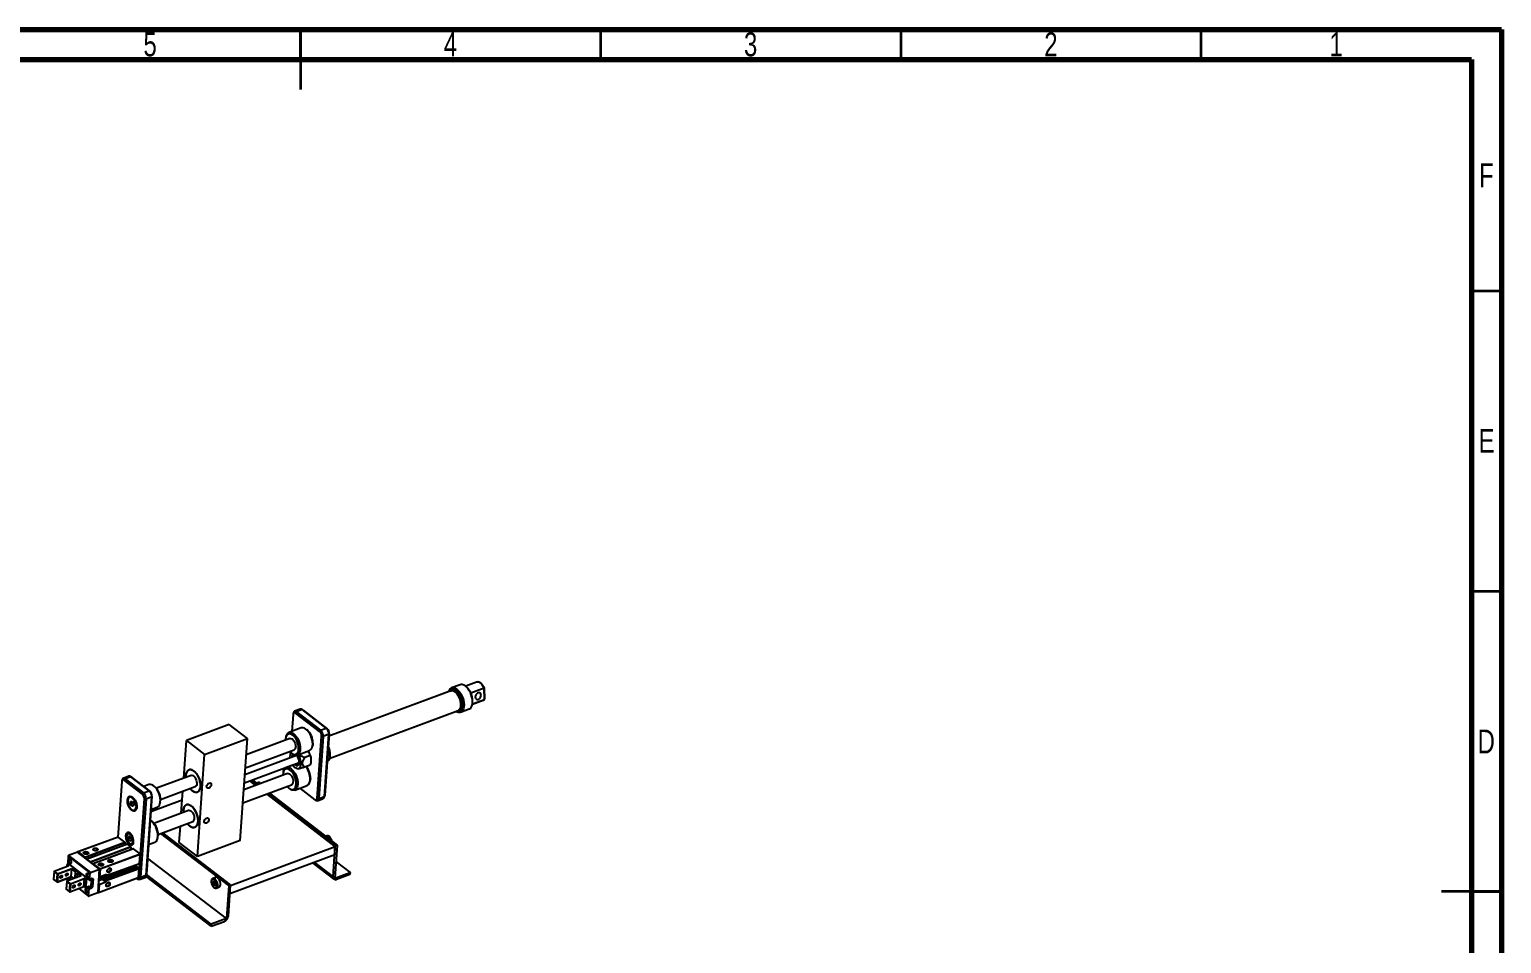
# Model space of a CAD drawing. Header units: millimetres. Extents: x 15 to 415, y 5 to 292.
# Drawn here: x 169.9 to 415, y 139.8 to 292 of the extents above; entities that cross this region are included whole.
import ezdxf

# ---------------------------------------------------------------- set-up
doc = ezdxf.new("R2010")
doc.units = ezdxf.units.MM
doc.layers.get('0').update_dxf_attribs({"lineweight": 5})
doc.styles.add('SLDTEXTSTYLE0', font='TXT', dxfattribs={"width": 0.75})

msp = doc.modelspace()

# ---------------------------------------------------------------- linework, layer by layer
at = {"color": 7, "linetype": 'Continuous', "lineweight": 70}
for p, q in [((15, 292), (415, 292)), ((415, 292), (415, 5)), ((20, 287), (410, 287)), ((410, 287), (410, 10))]:
    msp.add_line(p, q, dxfattribs=at)
at = {"color": 7, "linetype": 'Continuous', "lineweight": 35}
for p, q in [((215, 292), (215, 282)), ((215, 287), (215, 292)), ((265, 287), (265, 292)), ((315, 287), (315, 292)), ((365, 287), (365, 292)), ((410, 248.5), (415, 248.5)), ((410, 198.5), (415, 198.5)), ((415, 148.5), (405, 148.5)), ((410, 148.5), (415, 148.5))]:
    msp.add_line(p, q, dxfattribs=at)
at = {"color": 18, "linetype": 'Continuous', "lineweight": 25, "true_color": 0x000000}
for p, q in [((240.21, 181.97), (219.73, 174.34)), ((240.03, 181.9), (219.73, 174.34)), ((241.6, 182.9), (240.17, 182.37)), ((240.23, 181.97), (240.21, 181.97)), ((244.33, 183.33), (242.51, 182.65)), ((245.6, 182.34), (243.37, 181.5)), ((245.63, 180.46), (245.6, 182.34)), ((245.67, 180.51), (245.64, 182.36)), ((243.62, 179.65), (245.44, 180.33)), ((243.63, 179.72), (245.63, 180.46)), ((213.76, 177.97), (213.56, 175.14)), ((213.82, 178.24), (213.78, 178.06)), ((214.96, 178.85), (214.01, 178.5)), ((214.33, 178.42), (214.16, 178.19)), ((218.17, 175.11), (214.16, 178.19)), ((215.28, 178.77), (214.33, 178.42)), ((214.33, 178.42), (218.34, 175.34)), ((215.42, 178.67), (215.27, 178.78)), ((219.29, 175.69), (215.28, 178.77)), ((215.43, 178.66), (215.28, 178.77)), ((215.42, 178.67), (215.43, 178.66)), ((215.43, 178.66), (219.44, 175.58)), ((219.8, 170.61), (241.44, 178.67)), ((219.8, 170.61), (241.26, 178.6)), ((241.44, 178.67), (241.46, 178.67)), ((241.67, 178.34), (243.1, 178.87)), ((203.14, 176.29), (196.01, 173.63)), ((206.17, 173.96), (203.14, 176.29)), ((212.58, 174.29), (212.54, 174.11)), ((215.12, 175.71), (213.05, 174.95)), ((216.05, 175.42), (215.9, 175.53)), ((217.77, 163.99), (218.5, 174.33)), ((218.78, 174.3), (218.05, 163.96)), ((218.17, 175.11), (218.34, 175.34)), ((218.34, 175.34), (219.29, 175.69)), ((218.5, 174.33), (218.78, 174.3)), ((219.73, 174.65), (218.78, 174.3)), ((219, 164.31), (219.73, 174.65)), ((219.77, 174.8), (219.04, 164.46)), ((219.44, 175.58), (219.29, 175.69)), ((219.73, 174.65), (219.77, 174.8)), ((195.56, 167.36), (196.01, 173.63)), ((196.01, 173.63), (199.04, 171.3)), ((199.04, 171.3), (206.17, 173.96)), ((204.97, 156.95), (206.17, 173.96)), ((205.83, 169.05), (213.94, 172.08)), ((213.25, 173.95), (205.98, 171.25)), ((213.32, 171.66), (213.3, 171.34)), ((214.45, 171.2), (216.51, 171.97)), ((216.99, 172.62), (217.03, 172.8)), ((197.84, 154.29), (199.04, 171.3)), ((205.65, 166.55), (214.78, 169.95)), ((214.35, 171.11), (205.75, 167.91)), ((213.73, 169.52), (212.64, 169.11)), ((213.15, 169.35), (213.15, 169.3)), ((213.26, 170.83), (213.25, 170.71)), ((213.51, 171.49), (213.66, 171.38)), ((216.63, 171.14), (215.72, 170.8)), ((216.63, 169.52), (215.72, 169.18)), ((185.24, 166.79), (184.59, 157.54)), ((185.3, 167.06), (185.26, 166.88)), ((186.44, 167.67), (185.49, 167.32)), ((185.81, 167.24), (185.64, 167.01)), ((188.68, 164.68), (185.64, 167.01)), ((186.76, 167.59), (185.81, 167.24)), ((185.81, 167.24), (188.85, 164.9)), ((186.9, 167.49), (186.75, 167.6)), ((189.8, 165.26), (186.76, 167.59)), ((186.76, 167.59), (186.91, 167.48)), ((186.9, 167.49), (186.91, 167.48)), ((186.91, 167.48), (189.95, 165.15)), ((196.78, 167.82), (191.01, 165.67)), ((195.92, 167.81), (195.91, 167.49)), ((212.83, 168.11), (205.57, 165.41)), ((206.53, 166.88), (207.5, 166.13)), ((206.68, 166.94), (207.66, 166.19)), ((207, 167.05), (207.97, 166.3)), ((212.17, 168.46), (212.13, 168.27)), ((214.47, 168.95), (214.69, 168.91)), ((216.57, 166.78), (216.61, 166.97)), ((188.85, 164.9), (188.68, 164.68)), ((188.85, 164.9), (189.8, 165.26)), ((189.75, 166.27), (188.91, 165.95)), ((190.27, 164.37), (189.35, 151.36)), ((189.95, 165.15), (189.8, 165.26)), ((190.27, 164.37), (190.24, 164.22)), ((190.69, 165.97), (190.54, 166.08)), ((191.71, 163.79), (197.48, 165.94)), ((195.15, 161.53), (195.41, 165.17)), ((197.56, 165.99), (197.48, 165.94)), ((205.41, 163.22), (213.53, 166.24)), ((207.88, 166.6), (207.68, 166.53)), ((209.37, 164.69), (220.79, 155.91)), ((209.53, 164.75), (220.8, 156.08)), ((209.84, 164.87), (221.12, 156.2)), ((213.1, 165.66), (213.25, 165.55)), ((214.04, 165.36), (216.1, 166.13)), ((214.89, 165.68), (217.37, 163.77)), ((218.05, 163.96), (219, 164.31)), ((218.98, 164.2), (219.02, 164.38)), ((219, 164.31), (219.04, 164.46)), ((219.04, 164.46), (219.02, 164.38)), ((186.7, 164.21), (186.53, 164.14)), ((186.67, 163.07), (186.7, 163.46)), ((187.02, 163.2), (186.67, 163.07)), ((186.9, 162.69), (186.67, 163.07)), ((186.7, 163.46), (186.96, 163.47)), ((187.17, 162.79), (186.9, 162.69)), ((187.16, 162.7), (186.9, 162.69)), ((186.96, 163.47), (187.19, 163.09)), ((187.02, 163.2), (187.03, 163.34)), ((187.14, 163.01), (187.02, 163.2)), ((187.18, 162.95), (187.14, 163.01)), ((187.19, 163.09), (187.16, 162.7)), ((187.33, 162.02), (187.49, 162.08)), ((188.09, 150.89), (189.01, 163.9)), ((189.29, 163.86), (188.37, 150.86)), ((189.29, 163.86), (189.01, 163.9)), ((190.24, 164.22), (189.29, 163.86)), ((189.32, 151.21), (190.24, 164.22)), ((190.09, 161.79), (195.31, 163.74)), ((190.12, 162.13), (191.15, 162.52)), ((196.37, 161.98), (190.6, 159.83)), ((191.62, 163.17), (191.67, 163.35)), ((195.5, 161.98), (195.5, 161.66)), ((217.38, 163.77), (217.53, 163.66)), ((217.77, 163.99), (218.05, 163.96)), ((217.84, 163.58), (218.79, 163.94)), ((190.28, 160.14), (190.13, 160.25)), ((191.3, 157.96), (197.07, 160.11)), ((184.62, 157.55), (177.94, 155.06)), ((184.65, 157.55), (177.96, 155.06)), ((185.76, 156.69), (184.65, 157.55)), ((186.43, 158.28), (186.33, 158.24)), ((186.35, 157.65), (186.33, 157.26)), ((186.75, 157.42), (186.33, 157.26)), ((186.56, 156.88), (186.33, 157.26)), ((186.61, 157.66), (186.35, 157.65)), ((186.82, 156.98), (186.56, 156.88)), ((186.81, 156.89), (186.56, 156.88)), ((186.61, 157.66), (186.84, 157.28)), ((186.81, 156.89), (186.84, 157.28)), ((191.21, 157.34), (191.25, 157.52)), ((203.05, 149.47), (191.77, 158.13)), ((203.37, 149.59), (192.09, 158.25)), ((194.8, 156.62), (195, 159.34)), ((204.97, 156.95), (197.84, 154.29)), ((219.42, 157.74), (219.21, 157.66)), ((177.87, 155.03), (176.36, 154.47)), ((176.36, 154.47), (180.02, 151.66)), ((181.52, 152.22), (177.87, 155.03)), ((181.55, 152.22), (177.9, 155.03)), ((177.96, 155.06), (179.08, 154.2)), ((179.08, 154.2), (185.76, 156.69)), ((185.79, 156.6), (179.1, 154.1)), ((186.19, 156.36), (179.45, 153.85)), ((186.21, 156.35), (179.48, 153.84)), ((180, 153.44), (186.74, 155.95)), ((186.76, 155.85), (180.07, 153.36)), ((187.16, 155.61), (180.44, 153.11)), ((187.18, 155.6), (180.49, 153.11)), ((181.61, 152.26), (188.29, 154.75)), ((188.28, 154.65), (181.64, 152.18)), ((186.74, 155.95), (186.21, 156.35)), ((187.03, 156.37), (187.13, 156.41)), ((188.29, 154.75), (187.18, 155.6)), ((188.18, 153.17), (188.28, 154.65)), ((188.2, 153.15), (188.31, 154.72)), ((189.7, 156.3), (190.74, 156.68)), ((197.84, 154.29), (194.8, 156.62)), ((220.7, 154.58), (203.26, 148.09)), ((220.79, 155.91), (203.35, 149.42)), ((220.44, 150.91), (220.8, 156.08)), ((220.7, 154.58), (220.79, 155.91)), ((221.12, 156.2), (220.73, 150.7)), ((220.8, 156.08), (221.12, 156.2)), ((176.3, 152.7), (173.98, 151.83)), ((176.31, 152.69), (174, 151.83)), ((174.56, 151.4), (176.93, 152.29)), ((176.92, 152.22), (174.58, 151.35)), ((176.09, 152.87), (176.07, 152.61)), ((176.1, 152.86), (176.08, 152.62)), ((176.29, 152.71), (176.1, 152.86)), ((176.43, 153.02), (176.12, 152.91)), ((176.44, 153.02), (176.13, 152.9)), ((176.13, 152.9), (176.33, 152.75)), ((176.32, 154.41), (176.24, 153.19)), ((176.24, 153.19), (179.89, 150.38)), ((176.25, 153.17), (179.9, 150.36)), ((176.29, 152.7), (176.29, 152.71)), ((179.98, 151.6), (176.32, 154.41)), ((176.84, 150.96), (176.92, 152.22)), ((177.53, 151.76), (176.92, 152.22)), ((176.93, 152.29), (177.54, 151.82)), ((180, 153.44), (179.48, 153.84)), ((180.02, 151.66), (181.52, 152.22)), ((180.49, 153.11), (181.61, 152.26)), ((181.29, 148.34), (181.56, 152.19)), ((181.64, 152.18), (181.55, 150.93)), ((182.2, 150.6), (187.75, 152.67)), ((182.26, 150.56), (187.81, 152.62)), ((182.41, 150.44), (187.96, 152.51)), ((182.56, 150.33), (188.1, 152.4)), ((182.62, 150.29), (188.12, 152.33)), ((182.66, 151.09), (188.2, 153.15)), ((182.67, 151.12), (188.18, 153.17)), ((187.38, 152.85), (187.66, 152.64)), ((187.81, 152.62), (187.75, 152.67)), ((187.87, 152.48), (187.81, 152.62)), ((188.02, 152.37), (187.96, 152.51)), ((188.01, 150.82), (188.12, 152.33)), ((188.03, 150.84), (188.14, 152.36)), ((188.13, 152.38), (188.1, 152.4)), ((202.66, 143.96), (189.54, 154.05)), ((217.06, 153.22), (220.58, 150.51)), ((217.31, 153.32), (220.44, 150.91)), ((220.92, 153.44), (223.27, 151.64)), ((173.96, 151.8), (173.87, 150.53)), ((173.96, 151.79), (173.87, 150.52)), ((173.87, 150.52), (174.43, 150.09)), ((173.88, 150.5), (174.44, 150.07)), ((174.52, 151.36), (173.96, 151.79)), ((174, 151.83), (174.56, 151.4)), ((174.43, 150.09), (174.52, 151.36)), ((174.48, 150.06), (176.84, 150.94)), ((174.58, 151.35), (174.49, 150.08)), ((174.49, 150.08), (176.84, 150.96)), ((176.08, 150.17), (175.99, 148.9)), ((176.08, 150.16), (175.99, 148.89)), ((176.06, 150.65), (176.05, 150.56)), ((176.05, 150.56), (176.38, 150.31)), ((176.06, 150.53), (176.36, 150.3)), ((176.64, 149.73), (176.08, 150.16)), ((178.46, 151.08), (176.1, 150.21)), ((178.5, 151.09), (176.12, 150.2)), ((176.12, 150.2), (176.68, 149.77)), ((176.55, 148.46), (176.64, 149.73)), ((176.7, 149.72), (176.61, 148.45)), ((176.68, 149.77), (178.99, 150.63)), ((179.01, 150.58), (176.7, 149.72)), ((176.84, 150.96), (177.25, 150.63)), ((176.84, 150.94), (177.24, 150.63)), ((177.46, 150.71), (177.53, 151.76)), ((177.9, 151.89), (177.53, 151.76)), ((177.54, 151.82), (177.85, 151.94)), ((177.83, 151.53), (177.78, 150.83)), ((178.42, 151.07), (177.83, 151.53)), ((178.19, 151.68), (177.85, 151.55)), ((178.2, 151.67), (177.89, 151.55)), ((177.89, 151.55), (178.5, 151.09)), ((178.92, 149.31), (179.01, 150.58)), ((179.07, 150.58), (178.98, 149.31)), ((179.26, 150.43), (179.07, 150.58)), ((179.1, 150.62), (179.3, 150.47)), ((179.17, 149.16), (179.26, 150.43)), ((179.32, 150.42), (179.23, 149.15)), ((179.3, 150.47), (179.6, 150.59)), ((179.66, 150.55), (179.32, 150.42)), ((179.89, 150.38), (179.98, 151.6)), ((180.05, 150.4), (179.93, 150.36)), ((180.15, 149.46), (180.23, 150.62)), ((180.22, 150.63), (180.36, 150.52)), ((180.52, 150.58), (180.36, 150.52)), ((180.43, 149.25), (180.52, 150.58)), ((181.35, 148.32), (187.99, 150.79)), ((181.37, 148.34), (188.01, 150.82)), ((181.46, 149.59), (181.37, 148.34)), ((181.38, 149.65), (181.46, 149.59)), ((181.99, 150.49), (181.43, 150.28)), ((181.44, 150.44), (182, 150.65)), ((181.45, 150.66), (182.64, 151.1)), ((182.6, 150.02), (181.46, 149.59)), ((181.47, 150.96), (181.51, 150.94)), ((181.55, 150.93), (182.69, 151.35)), ((182, 150.65), (181.99, 150.49)), ((181.99, 150.49), (182.6, 150.02)), ((182.12, 150.56), (182, 150.65)), ((182.12, 150.56), (182.2, 150.6)), ((182.2, 150.6), (182.26, 150.56)), ((182.26, 150.56), (182.33, 150.4)), ((182.33, 150.4), (182.41, 150.44)), ((182.41, 150.44), (182.48, 150.29)), ((182.43, 151.26), (182.63, 151.1)), ((182.48, 150.29), (182.56, 150.33)), ((182.56, 150.33), (182.62, 150.29)), ((182.62, 150.29), (182.6, 150.02)), ((182.69, 151.35), (182.67, 151.12)), ((187.68, 150.67), (187.69, 150.67)), ((187.7, 150.66), (187.84, 150.55)), ((188.09, 150.89), (188.37, 150.86)), ((188.16, 150.48), (189.11, 150.84)), ((188.37, 150.86), (189.32, 151.21)), ((200.1, 142.69), (189.27, 151.01)), ((189.3, 151.1), (189.34, 151.28)), ((189.35, 151.36), (189.32, 151.21)), ((189.35, 151.36), (189.34, 151.28)), ((200.12, 143.02), (189.35, 151.3)), ((200.87, 150.83), (200.4, 150.65)), ((200.4, 150.65), (200.41, 150.66)), ((200.44, 150.11), (200.42, 149.82)), ((200.74, 149.94), (200.42, 149.82)), ((200.59, 149.54), (200.42, 149.82)), ((200.63, 150.12), (200.44, 150.11)), ((200.79, 149.61), (200.59, 149.54)), ((200.79, 149.54), (200.59, 149.54)), ((200.63, 150.12), (200.81, 149.83)), ((200.79, 149.54), (200.81, 149.83)), ((203, 144.42), (203.37, 149.59)), ((203.37, 149.59), (203.05, 149.47)), ((220.73, 150.7), (223.27, 151.64)), ((223.24, 151.31), (221.02, 150.48)), ((223.27, 151.64), (223.24, 151.31)), ((175.99, 148.89), (176.55, 148.46)), ((176, 148.87), (176.56, 148.44)), ((176.6, 148.43), (178.91, 149.3)), ((176.61, 148.45), (178.92, 149.31)), ((178.07, 148.98), (179.71, 147.73)), ((178.09, 148.99), (179.7, 147.75)), ((178.98, 149.31), (179.17, 149.16)), ((178.99, 149.29), (179.18, 149.14)), ((179.22, 149.13), (179.63, 149.29)), ((179.23, 149.15), (179.64, 149.31)), ((179.79, 148.97), (179.46, 149.22)), ((179.54, 149.25), (179.83, 149.02)), ((179.66, 149.29), (179.95, 149.07)), ((179.7, 149.27), (179.71, 149.26)), ((179.7, 147.75), (179.79, 148.97)), ((181.25, 148.28), (179.74, 147.72)), ((179.95, 149.07), (179.83, 149.02)), ((180.15, 149.46), (179.96, 149.39)), ((179.99, 149.4), (180.27, 149.19)), ((180.15, 149.46), (180.43, 149.25)), ((180.43, 149.25), (180.27, 149.19)), ((181.29, 148.33), (181.29, 148.32)), ((200.99, 149.06), (201.47, 149.24)), ((203.05, 149.47), (202.66, 143.96)), ((203.26, 148.09), (203.35, 149.42)), ((200.1, 142.69), (202.32, 143.51)), ((200.12, 143.02), (200.1, 142.69)), ((202.66, 143.96), (200.12, 143.02))]:
    msp.add_line(p, q, dxfattribs=at)
at = {"color": 18, "linetype": 'Continuous', "lineweight": 25, "true_color": 0x000000, "flags": 128}
for points in [[(239.69, 181.79), (239.79, 182.01), (239.93, 182.21), (240.1, 182.34), (240.3, 182.4), (240.53, 182.39), (240.76, 182.32), (241.01, 182.18), (241.24, 181.97), (241.47, 181.71), (241.68, 181.41), (241.86, 181.06), (242.02, 180.7), (242.13, 180.32), (242.2, 179.94), (242.23, 179.58), (242.22, 179.24), (242.16, 178.95), (242.05, 178.69), (241.91, 178.5), (241.74, 178.37), (241.54, 178.3), (241.31, 178.31), (241.08, 178.39), (240.92, 178.47)], [(240.03, 181.9), (240.07, 181.91), (240.27, 181.94), (240.47, 181.89), (240.69, 181.78), (240.91, 181.61), (241.11, 181.38), (241.3, 181.1), (241.46, 180.79), (241.59, 180.46), (241.68, 180.12), (241.73, 179.79), (241.74, 179.47), (241.7, 179.19), (241.62, 178.95), (241.5, 178.76), (241.35, 178.64), (241.26, 178.6)], [(241.26, 178.6), (241.32, 178.63), (241.48, 178.75), (241.6, 178.94), (241.68, 179.18), (241.71, 179.46), (241.71, 179.78), (241.66, 180.11), (241.57, 180.45), (241.44, 180.79), (241.28, 181.09), (241.09, 181.37), (240.88, 181.6), (240.67, 181.77), (240.45, 181.89), (240.24, 181.93), (240.05, 181.91), (240.03, 181.9)], [(240.21, 181.97), (240.23, 181.97), (240.42, 182), (240.63, 181.95), (240.85, 181.84), (241.07, 181.67), (241.27, 181.44), (241.46, 181.16), (241.62, 180.85), (241.75, 180.52), (241.84, 180.18), (241.89, 179.85), (241.9, 179.53), (241.86, 179.25), (241.78, 179.01), (241.66, 178.82), (241.51, 178.7), (241.44, 178.67)], [(240.23, 181.97), (240.25, 181.98), (240.44, 182), (240.65, 181.96), (240.87, 181.85), (241.08, 181.67), (241.29, 181.44), (241.47, 181.17), (241.64, 180.86), (241.77, 180.53), (241.86, 180.19), (241.91, 179.85), (241.91, 179.54), (241.87, 179.25), (241.79, 179.01), (241.68, 178.83), (241.52, 178.7), (241.46, 178.67)], [(240.23, 181.97), (240.25, 181.98), (240.44, 182), (240.65, 181.96), (240.87, 181.85), (241.08, 181.67), (241.29, 181.44), (241.47, 181.17), (241.64, 180.86), (241.77, 180.53), (241.86, 180.19), (241.91, 179.85), (241.91, 179.54), (241.87, 179.25), (241.79, 179.01), (241.68, 178.83), (241.52, 178.7), (241.46, 178.67)], [(241.98, 178.86), (242.05, 179.11), (242.09, 179.42), (242.08, 179.76), (242.03, 180.13), (241.94, 180.5), (241.8, 180.87), (241.63, 181.21), (241.44, 181.53), (241.22, 181.8), (240.98, 182.01), (240.76, 182.16)], [(243.1, 178.87), (243.17, 178.9), (243.34, 179.03), (243.48, 179.23), (243.58, 179.48), (243.64, 179.78), (243.66, 180.11), (243.63, 180.48), (243.56, 180.85), (243.44, 181.23), (243.29, 181.6), (243.11, 181.94), (242.9, 182.24), (242.67, 182.5), (242.43, 182.71), (242.19, 182.85), (241.95, 182.93), (241.73, 182.93), (241.6, 182.9)], [(245.06, 181.19), (245.03, 181.36), (244.94, 181.49), (244.81, 181.56), (244.66, 181.57), (244.49, 181.51), (244.34, 181.39), (244.21, 181.22), (244.13, 181.03), (244.11, 180.84), (244.14, 180.67), (244.23, 180.54), (244.36, 180.47), (244.51, 180.46), (244.68, 180.52), (244.83, 180.64), (244.96, 180.81), (245.04, 181), (245.06, 181.19)], [(245.6, 182.34), (245.44, 182.63), (245.26, 182.88), (245.06, 183.09), (244.86, 183.25), (244.65, 183.33), (244.46, 183.36), (244.33, 183.33)], [(245.44, 180.33), (245.48, 180.35), (245.63, 180.46)], [(214.16, 178.19), (214.09, 178.24), (214.02, 178.26), (213.96, 178.26), (213.9, 178.24), (213.85, 178.2), (213.81, 178.14), (213.78, 178.06), (213.76, 177.97)], [(214.69, 172.28), (214.68, 172.61), (214.61, 172.95), (214.51, 173.3), (214.37, 173.64), (214.2, 173.95), (214, 174.22), (213.79, 174.44), (213.57, 174.6), (213.35, 174.7), (213.14, 174.73), (212.95, 174.69), (212.78, 174.58), (212.65, 174.41), (212.56, 174.18), (212.51, 173.9), (212.5, 173.67)], [(212.58, 174.29), (212.59, 174.34), (212.68, 174.59), (212.82, 174.78), (212.98, 174.91), (213.17, 174.98), (213.39, 174.97), (213.61, 174.9), (213.84, 174.76), (214.07, 174.56), (214.29, 174.31), (214.49, 174.01), (214.66, 173.68), (214.8, 173.32), (214.9, 172.96), (214.96, 172.6), (214.97, 172.26)], [(217.03, 173.03), (217.02, 173.37), (216.96, 173.73), (216.86, 174.09), (216.72, 174.44), (216.55, 174.78), (216.35, 175.07), (216.13, 175.33), (215.91, 175.53), (215.67, 175.67), (215.45, 175.74), (215.23, 175.74), (215.12, 175.71)], [(213.2, 171.8), (213.29, 171.69), (213.51, 171.5), (213.73, 171.37), (213.95, 171.3), (214.15, 171.31), (214.33, 171.38), (214.48, 171.52), (214.59, 171.73), (214.66, 171.98), (214.69, 172.28)], [(213.25, 173.95), (213.26, 173.95), (213.41, 173.96), (213.57, 173.9), (213.73, 173.78), (213.89, 173.59), (214.02, 173.37), (214.12, 173.11), (214.19, 172.85), (214.2, 172.61)], [(214.97, 172.26), (214.94, 171.95), (214.87, 171.67), (214.76, 171.45), (214.61, 171.29), (214.43, 171.19), (214.23, 171.16), (214.01, 171.2), (213.78, 171.31), (213.66, 171.38)], [(216.51, 171.97), (216.67, 172.06), (216.82, 172.22), (216.93, 172.44), (217, 172.71), (217.03, 173.03)], [(217.07, 173.17), (217.04, 172.87), (217.03, 172.8)], [(219.61, 172.53), (219.67, 172.37), (219.78, 171.99), (219.85, 171.62), (219.88, 171.25), (219.87, 170.92), (219.81, 170.62), (219.7, 170.37), (219.56, 170.17), (219.43, 170.07)], [(212.17, 168.46), (212.19, 168.55), (212.29, 168.79), (212.42, 168.97), (212.59, 169.09), (212.79, 169.14), (213.01, 169.13), (213.23, 169.05), (213.47, 168.9), (213.69, 168.69), (213.91, 168.43), (214.1, 168.12), (214.27, 167.79), (214.4, 167.43), (214.5, 167.07), (214.55, 166.71), (214.56, 166.37)], [(213.7, 169.55), (213.81, 169.4), (214, 169.2), (214.2, 169.05), (214.4, 168.96), (214.59, 168.94), (214.76, 168.99), (214.9, 169.1), (215.01, 169.27), (215.08, 169.5), (215.11, 169.77), (215.09, 170.06), (215.03, 170.37), (214.94, 170.69), (214.8, 170.98), (214.64, 171.26), (214.64, 171.26)], [(214, 169.66), (214.11, 169.56), (214.28, 169.47), (214.44, 169.44), (214.58, 169.48), (214.69, 169.59), (214.76, 169.76), (214.79, 169.97), (214.77, 170.22), (214.71, 170.48), (214.61, 170.73), (214.48, 170.96)], [(214.78, 170.18), (214.78, 170), (214.75, 169.8), (214.67, 169.65), (214.56, 169.57), (214.42, 169.55), (214.26, 169.61), (214.13, 169.71)], [(214.32, 171.14), (214.25, 171.1), (214.22, 171.07)], [(214.29, 171.16), (214.36, 171.1), (214.49, 170.95)], [(214.48, 170.96), (214.33, 171.15), (214.31, 171.17)], [(214.65, 169.9), (214.76, 169.91), (214.77, 169.92)], [(185.64, 167.01), (185.57, 167.06), (185.5, 167.08), (185.43, 167.08), (185.37, 167.06), (185.32, 167.02), (185.28, 166.96), (185.26, 166.88), (185.24, 166.79)], [(195.91, 167.49), (195.91, 167.52), (195.92, 167.85), (195.97, 168.14), (196.06, 168.39), (196.19, 168.59), (196.35, 168.72), (196.54, 168.78), (196.76, 168.78), (196.98, 168.71), (197.22, 168.57), (197.44, 168.37), (197.66, 168.12), (197.86, 167.82), (198.03, 167.49), (198.17, 167.14), (198.27, 166.77), (198.33, 166.42), (198.35, 166.07), (198.32, 165.76), (198.25, 165.49), (198.14, 165.26), (197.99, 165.1), (197.99, 165.1)], [(196.61, 165.62), (196.73, 165.48), (196.95, 165.26), (197.19, 165.1), (197.41, 165), (197.63, 164.97), (197.84, 165.01), (198.01, 165.12), (198.15, 165.29), (198.26, 165.51), (198.33, 165.79), (198.35, 166.11), (198.33, 166.45), (198.26, 166.81), (198.16, 167.18), (198.01, 167.53), (197.84, 167.86), (197.64, 168.15), (197.42, 168.4), (197.19, 168.59), (196.96, 168.72), (196.73, 168.78), (196.52, 168.78), (196.33, 168.71), (196.17, 168.57), (196.05, 168.37), (195.96, 168.11), (195.92, 167.81), (195.92, 167.81)], [(196.78, 167.82), (196.9, 167.83), (197.07, 167.79), (197.23, 167.68), (197.39, 167.51), (197.53, 167.29), (197.64, 167.04), (197.71, 166.78), (197.74, 166.53), (197.72, 166.3), (197.66, 166.12), (197.56, 165.99)], [(214.28, 166.4), (214.27, 166.72), (214.21, 167.07), (214.12, 167.42), (213.98, 167.75), (213.81, 168.07), (213.62, 168.35), (213.41, 168.58), (213.19, 168.75), (212.97, 168.86), (212.75, 168.9), (212.56, 168.87), (212.39, 168.77), (212.25, 168.6), (212.15, 168.38), (212.1, 168.11), (212.08, 167.84)], [(212.83, 168.11), (212.86, 168.12), (213.01, 168.13), (213.17, 168.06), (213.34, 167.92), (213.49, 167.74), (213.62, 167.51), (213.72, 167.25), (213.78, 166.99), (213.79, 166.75)], [(216.66, 167.29), (216.62, 166.99), (216.61, 166.97)], [(186.89, 162.01), (186.71, 162.18), (186.54, 162.4), (186.4, 162.65), (186.29, 162.93), (186.21, 163.22), (186.17, 163.5), (186.18, 163.76), (186.23, 163.99), (186.32, 164.16), (186.44, 164.28), (186.6, 164.33), (186.77, 164.32), (186.95, 164.24), (187.13, 164.1), (187.31, 163.9), (187.46, 163.67), (187.59, 163.4), (187.69, 163.11), (187.74, 162.82), (187.76, 162.55), (187.73, 162.31), (187.66, 162.11), (187.55, 161.96), (187.41, 161.87), (187.25, 161.85), (187.07, 161.9), (186.89, 162.01)], [(191.15, 162.52), (191.19, 162.54), (191.36, 162.66), (191.5, 162.84), (191.6, 163.08), (191.66, 163.36), (191.67, 163.69), (191.64, 164.04), (191.57, 164.4), (191.45, 164.76), (191.3, 165.11), (191.12, 165.43), (190.92, 165.72), (190.7, 165.95), (190.47, 166.13), (190.24, 166.25), (190.01, 166.3), (189.81, 166.28), (189.75, 166.27)], [(197.99, 165.1), (197.81, 165), (197.61, 164.97), (197.39, 165.01), (197.16, 165.11), (196.93, 165.28), (196.7, 165.51), (196.61, 165.62)], [(200.15, 166.27), (200.11, 166.1), (200.02, 165.94), (199.88, 165.8), (199.73, 165.71), (199.58, 165.69), (199.46, 165.73), (199.38, 165.83), (199.36, 165.98), (199.4, 166.15), (199.5, 166.32), (199.63, 166.46), (199.79, 166.54), (199.94, 166.57), (200.06, 166.53), (200.13, 166.42), (200.15, 166.27)], [(212.78, 165.96), (212.85, 165.89), (213.06, 165.68), (213.29, 165.54), (213.5, 165.47), (213.71, 165.46), (213.89, 165.53), (214.05, 165.66), (214.16, 165.86), (214.24, 166.11), (214.28, 166.4)], [(214.56, 166.37), (214.52, 166.07), (214.45, 165.8), (214.33, 165.59), (214.17, 165.44), (213.99, 165.35), (213.78, 165.33), (213.56, 165.38), (213.33, 165.49), (213.25, 165.55)], [(187.62, 162.56), (187.61, 162.81), (187.56, 163.08), (187.47, 163.35), (187.35, 163.6), (187.2, 163.82), (187.04, 163.99), (186.86, 164.11), (186.69, 164.16), (186.54, 164.14), (186.41, 164.06), (186.31, 163.92), (186.25, 163.72), (186.24, 163.48), (186.27, 163.22), (186.34, 162.95), (186.44, 162.68), (186.58, 162.44), (186.74, 162.25), (186.91, 162.1), (187.08, 162.02), (187.25, 162), (187.39, 162.05), (187.5, 162.17), (187.58, 162.34), (187.62, 162.56)], [(187.14, 163.01), (187.17, 162.97), (187.18, 162.95)], [(195.5, 161.66), (195.5, 161.84), (195.52, 162.15), (195.59, 162.43), (195.7, 162.65), (195.85, 162.82), (196.03, 162.92), (196.23, 162.95), (196.45, 162.92), (196.68, 162.82), (196.91, 162.65), (197.13, 162.42), (197.34, 162.15), (197.53, 161.83), (197.69, 161.49), (197.81, 161.13), (197.89, 160.77), (197.93, 160.42), (197.93, 160.09), (197.93, 160.09)], [(196.2, 159.78), (196.32, 159.64), (196.54, 159.42), (196.77, 159.26), (197, 159.16), (197.22, 159.13), (197.42, 159.17), (197.6, 159.28), (197.74, 159.45), (197.85, 159.68), (197.91, 159.96), (197.94, 160.27), (197.91, 160.62), (197.85, 160.98), (197.74, 161.34), (197.6, 161.69), (197.43, 162.02), (197.22, 162.31), (197.01, 162.56), (196.78, 162.75), (196.54, 162.88), (196.32, 162.95), (196.11, 162.94), (195.92, 162.87), (195.76, 162.73), (195.63, 162.53), (195.55, 162.28), (195.5, 161.98), (195.5, 161.98)], [(196.37, 161.98), (196.42, 162), (196.58, 161.98), (196.74, 161.9), (196.91, 161.76), (197.06, 161.56), (197.18, 161.32), (197.27, 161.06), (197.32, 160.81), (197.32, 160.56)], [(217.37, 163.77), (217.44, 163.73), (217.51, 163.7), (217.58, 163.7), (217.64, 163.72), (217.69, 163.76), (217.73, 163.82), (217.75, 163.9), (217.77, 163.99)], [(218.05, 163.96), (218.03, 163.84), (217.99, 163.73), (217.94, 163.65), (217.87, 163.6), (217.79, 163.57), (217.7, 163.57), (217.61, 163.6), (217.53, 163.66)], [(190.74, 156.68), (190.78, 156.7), (190.95, 156.82), (191.09, 157), (191.19, 157.24), (191.24, 157.53), (191.26, 157.85), (191.23, 158.2), (191.16, 158.56), (191.04, 158.92), (190.89, 159.27), (190.71, 159.59), (190.51, 159.88), (190.28, 160.12), (190.05, 160.3), (189.99, 160.34)], [(197.93, 160.09), (197.88, 159.79), (197.79, 159.54), (197.66, 159.34), (197.5, 159.21), (197.31, 159.14), (197.1, 159.14), (196.87, 159.21), (196.64, 159.35), (196.41, 159.54), (196.2, 159.78)], [(199.74, 160.44), (199.7, 160.27), (199.6, 160.1), (199.47, 159.96), (199.31, 159.87), (199.16, 159.85), (199.04, 159.89), (198.97, 159.99), (198.95, 160.14), (198.99, 160.31), (199.08, 160.48), (199.22, 160.62), (199.37, 160.71), (199.52, 160.73), (199.64, 160.69), (199.72, 160.59), (199.74, 160.44)], [(186.49, 156.34), (186.66, 156.24), (186.83, 156.21), (186.98, 156.25), (187.1, 156.35), (187.18, 156.52), (187.22, 156.74), (187.21, 157), (187.16, 157.27), (187.07, 157.54), (186.94, 157.79), (186.79, 158.01), (186.62, 158.17), (186.44, 158.28), (186.27, 158.31), (186.13, 158.27), (186.01, 158.16), (185.92, 157.99), (185.88, 157.77), (185.89, 157.52), (185.94, 157.24), (186.03, 156.97), (186.16, 156.72), (186.32, 156.5), (186.49, 156.34)], [(187.12, 156.86), (187.11, 157.09), (187.06, 157.33), (186.97, 157.56), (186.85, 157.77), (186.71, 157.94), (186.56, 158.06), (186.41, 158.11), (186.27, 158.09), (186.16, 158.01), (186.08, 157.87), (186.05, 157.67), (186.06, 157.45), (186.11, 157.21), (186.2, 156.98), (186.32, 156.77), (186.46, 156.6), (186.61, 156.48), (186.76, 156.43), (186.9, 156.45), (187.01, 156.53), (187.08, 156.67), (187.12, 156.86)], [(186.34, 158.24), (186.37, 158.25), (186.49, 158.26)], [(220.2, 156.91), (220.17, 157), (220.08, 157.24), (219.96, 157.45), (219.81, 157.61), (219.66, 157.72), (219.51, 157.75), (219.42, 157.74)], [(179.53, 154.7), (179.39, 154.67), (179.23, 154.67), (179.08, 154.71), (178.96, 154.77), (178.89, 154.85), (178.88, 154.94), (178.93, 155.02), (179.03, 155.08), (179.18, 155.12), (179.33, 155.11), (179.49, 155.08), (179.61, 155.01), (179.68, 154.93), (179.69, 154.84), (179.64, 154.76), (179.53, 154.7)], [(179.55, 154.95), (179.45, 155), (179.32, 155.03), (179.19, 155.03), (179.07, 155.01), (178.98, 154.95), (178.93, 154.89), (178.94, 154.81), (178.99, 154.75)], [(179.55, 154.71), (179.58, 154.73), (179.62, 154.8), (179.62, 154.88), (179.55, 154.95)], [(181.11, 155.29), (180.97, 155.26), (180.81, 155.26), (180.66, 155.3), (180.54, 155.36), (180.47, 155.45), (180.46, 155.53), (180.51, 155.61), (180.62, 155.68), (180.76, 155.71), (180.92, 155.7), (181.07, 155.67), (181.19, 155.61), (181.26, 155.52), (181.27, 155.43), (181.22, 155.35), (181.11, 155.29)], [(181.14, 155.54), (181.04, 155.59), (180.91, 155.62), (180.77, 155.62), (180.65, 155.6), (180.56, 155.55), (180.52, 155.48), (180.53, 155.4), (180.57, 155.34)], [(181.14, 155.3), (181.16, 155.32), (181.21, 155.39), (181.2, 155.47), (181.14, 155.54)], [(187.16, 156.46), (187.05, 156.38), (187.03, 156.37)], [(176.31, 152.69), (176.32, 152.7), (176.33, 152.7), (176.34, 152.71), (176.34, 152.72), (176.34, 152.73), (176.34, 152.74), (176.34, 152.75), (176.33, 152.75)], [(176.82, 153.32), (176.79, 153.2), (176.74, 153.14), (176.65, 153.13), (176.56, 153.17), (176.47, 153.27), (176.4, 153.4), (176.36, 153.54), (176.35, 153.68), (176.37, 153.79), (176.43, 153.86), (176.51, 153.87), (176.61, 153.82), (176.7, 153.73), (176.77, 153.6), (176.81, 153.45), (176.82, 153.32)], [(176.62, 153.81), (176.55, 153.84), (176.48, 153.83), (176.43, 153.77), (176.4, 153.67), (176.41, 153.55), (176.45, 153.42), (176.52, 153.3), (176.6, 153.22), (176.68, 153.18), (176.75, 153.19), (176.8, 153.25), (176.82, 153.28)], [(179.48, 153.84), (179.47, 153.85), (179.46, 153.85), (179.45, 153.85), (179.44, 153.84), (179.44, 153.84)], [(182.03, 152.78), (181.88, 152.75), (181.72, 152.75), (181.57, 152.79), (181.45, 152.85), (181.38, 152.94), (181.37, 153.02), (181.42, 153.1), (181.53, 153.17), (181.67, 153.2), (181.83, 153.19), (181.98, 153.16), (182.1, 153.1), (182.17, 153.01), (182.18, 152.92), (182.13, 152.84), (182.03, 152.78)], [(182.05, 153.03), (181.95, 153.08), (181.82, 153.11), (181.68, 153.11), (181.56, 153.09), (181.47, 153.04), (181.43, 152.97), (181.44, 152.89), (181.48, 152.83)], [(182.05, 152.79), (182.08, 152.81), (182.12, 152.88), (182.11, 152.96), (182.05, 153.03)], [(182.8, 151.89), (182.83, 152.03), (182.91, 152.17), (183.02, 152.28), (183.15, 152.35), (183.27, 152.37), (183.37, 152.34), (183.43, 152.25), (183.45, 152.13), (183.41, 151.99), (183.34, 151.85), (183.23, 151.74), (183.1, 151.67), (182.98, 151.65), (182.88, 151.68), (182.81, 151.77), (182.8, 151.89)], [(182.82, 151.99), (182.81, 151.93), (182.82, 151.83), (182.88, 151.76), (182.96, 151.73), (183.07, 151.75), (183.17, 151.81), (183.27, 151.9), (183.34, 152.02), (183.36, 152.14), (183.35, 152.24), (183.3, 152.32), (183.21, 152.35), (183.11, 152.33), (183.07, 152.31)], [(183.61, 153.37), (183.47, 153.34), (183.31, 153.34), (183.16, 153.38), (183.04, 153.44), (182.97, 153.53), (182.96, 153.61), (183.01, 153.69), (183.11, 153.76), (183.26, 153.79), (183.42, 153.79), (183.57, 153.75), (183.69, 153.69), (183.76, 153.6), (183.77, 153.51), (183.72, 153.43), (183.61, 153.37)], [(183.64, 153.62), (183.54, 153.67), (183.41, 153.7), (183.27, 153.7), (183.15, 153.68), (183.06, 153.63), (183.01, 153.56), (183.02, 153.48), (183.07, 153.42)], [(183.64, 153.38), (183.66, 153.4), (183.71, 153.47), (183.7, 153.55), (183.64, 153.62)], [(188.12, 152.33), (188.12, 152.34), (188.13, 152.34), (188.14, 152.35), (188.14, 152.36), (188.14, 152.36), (188.14, 152.37), (188.13, 152.37), (188.13, 152.38)], [(175.12, 150.73), (175.05, 150.72), (174.99, 150.74), (174.95, 150.79), (174.94, 150.87), (174.96, 150.95), (175.01, 151.04), (175.07, 151.1), (175.15, 151.15), (175.23, 151.16), (175.29, 151.14), (175.33, 151.09), (175.33, 151.01), (175.31, 150.93), (175.27, 150.84), (175.2, 150.78), (175.12, 150.73)], [(176.07, 151.09), (176, 151.07), (175.94, 151.09), (175.9, 151.15), (175.89, 151.22), (175.91, 151.31), (175.96, 151.39), (176.03, 151.46), (176.1, 151.5), (176.18, 151.51), (176.24, 151.49), (176.28, 151.44), (176.29, 151.37), (176.26, 151.28), (176.22, 151.2), (176.15, 151.13), (176.07, 151.09)], [(176.64, 150.87), (176.64, 150.81), (176.62, 150.7), (176.56, 150.64), (176.48, 150.63), (176.38, 150.67), (176.31, 150.75)], [(176.37, 150.77), (176.42, 150.72), (176.5, 150.68), (176.57, 150.69), (176.63, 150.75), (176.64, 150.78)], [(177.06, 149.24), (177.08, 149.32), (177.13, 149.41), (177.19, 149.48), (177.27, 149.52), (177.35, 149.53), (177.41, 149.51), (177.44, 149.46), (177.45, 149.38), (177.43, 149.3), (177.39, 149.22), (177.32, 149.15), (177.24, 149.1), (177.17, 149.09), (177.11, 149.11), (177.07, 149.16), (177.06, 149.24)], [(178.01, 149.59), (178.03, 149.68), (178.08, 149.76), (178.14, 149.83), (178.22, 149.87), (178.3, 149.89), (178.36, 149.86), (178.4, 149.81), (178.4, 149.74), (178.38, 149.65), (178.34, 149.57), (178.27, 149.5), (178.19, 149.46), (178.12, 149.44), (178.06, 149.47), (178.02, 149.52), (178.01, 149.59)], [(179.86, 150.98), (179.83, 150.87), (179.77, 150.81), (179.69, 150.79), (179.6, 150.84), (179.51, 150.93), (179.44, 151.06), (179.39, 151.21), (179.38, 151.35), (179.41, 151.46), (179.47, 151.52), (179.55, 151.53), (179.64, 151.49), (179.73, 151.4), (179.8, 151.27), (179.85, 151.12), (179.86, 150.98)], [(179.65, 151.48), (179.59, 151.51), (179.51, 151.5), (179.46, 151.44), (179.44, 151.34), (179.45, 151.22), (179.49, 151.09), (179.55, 150.97), (179.63, 150.88), (179.71, 150.84), (179.79, 150.85), (179.84, 150.91), (179.85, 150.95)], [(180.36, 150.52), (180.36, 150.58), (180.32, 150.62), (180.28, 150.64), (180.22, 150.63), (180.15, 150.59), (180.1, 150.54), (180.06, 150.47), (180.05, 150.4)], [(182.63, 151.1), (182.64, 151.09), (182.65, 151.09), (182.66, 151.09), (182.66, 151.09), (182.67, 151.1), (182.67, 151.1), (182.67, 151.11), (182.67, 151.12)], [(182.63, 149.54), (182.67, 149.68), (182.74, 149.81), (182.86, 149.93), (182.98, 150), (183.1, 150.02), (183.2, 149.99), (183.27, 149.9), (183.28, 149.78), (183.25, 149.64), (183.17, 149.5), (183.06, 149.39), (182.93, 149.32), (182.81, 149.3), (182.71, 149.33), (182.65, 149.42), (182.63, 149.54)], [(182.65, 149.63), (182.64, 149.58), (182.66, 149.48), (182.71, 149.41), (182.8, 149.38), (182.9, 149.39), (183.01, 149.46), (183.1, 149.55), (183.17, 149.67), (183.2, 149.79), (183.19, 149.89), (183.13, 149.97), (183.05, 150), (182.94, 149.98), (182.9, 149.96)], [(187.69, 150.67), (187.76, 150.63), (187.83, 150.6), (187.89, 150.6), (187.95, 150.62), (188, 150.66), (188.04, 150.72), (188.07, 150.8), (188.09, 150.89)], [(188.37, 150.86), (188.35, 150.73), (188.31, 150.63), (188.26, 150.55), (188.19, 150.49), (188.11, 150.47), (188.02, 150.47), (187.93, 150.5), (187.84, 150.55)], [(201.07, 149.48), (201.06, 149.69), (201.01, 149.92), (200.91, 150.13), (200.79, 150.32), (200.65, 150.45), (200.51, 150.53), (200.38, 150.54), (200.27, 150.48), (200.19, 150.35), (200.16, 150.17), (200.17, 149.96), (200.22, 149.74), (200.31, 149.52), (200.43, 149.34), (200.57, 149.2), (200.72, 149.12), (200.85, 149.12), (200.96, 149.18), (201.03, 149.3), (201.07, 149.48)], [(200.41, 150.66), (200.48, 150.67), (200.62, 150.64), (200.78, 150.54), (200.92, 150.38), (201.05, 150.17), (201.15, 149.93), (201.2, 149.69), (201.21, 149.46)], [(201.68, 149.64), (201.68, 149.87), (201.62, 150.11), (201.53, 150.35), (201.4, 150.55), (201.25, 150.71), (201.1, 150.81), (200.95, 150.85), (200.87, 150.83)], [(179.68, 148.48), (179.65, 148.37), (179.59, 148.3), (179.51, 148.29), (179.42, 148.34), (179.33, 148.43), (179.26, 148.56), (179.21, 148.71), (179.21, 148.85), (179.23, 148.96), (179.29, 149.02), (179.37, 149.03), (179.46, 148.99), (179.55, 148.89), (179.63, 148.76), (179.67, 148.62), (179.68, 148.48)], [(179.47, 148.98), (179.41, 149.01), (179.34, 149), (179.29, 148.94), (179.26, 148.84), (179.27, 148.71), (179.31, 148.58), (179.37, 148.47), (179.45, 148.38), (179.54, 148.34), (179.61, 148.35), (179.66, 148.41), (179.67, 148.44)], [(179.7, 149.27), (179.7, 149.27), (179.69, 149.27)], [(180.27, 149.19), (180.25, 149.12), (180.21, 149.05), (180.16, 149), (180.1, 148.96), (180.04, 148.95), (179.99, 148.97), (179.96, 149.01), (179.95, 149.07)], [(181.29, 148.32), (181.29, 148.33), (181.29, 148.33)]]:
    msp.add_lwpolyline(points, dxfattribs=at)
at = {"color": 18, "linetype": 'Continuous', "lineweight": 25, "true_color": 0x000000}
for centre, radius, start, end in [((240.38, 181.57), 0.71, 57.2968, 162.7063), ((240.3, 180.13), 3.37, 354.8879, 44.0647), ((214.12, 178.21), 0.3, 43.551, 174.7754), ((215.05, 178.52), 0.341, 46.2226, 105.3631), ((241.3, 179.08), 0.711, 238.3653, 341.7249), ((214.15, 173.21), 2.92, 359.209, 49.3584), ((217.52, 174.38), 0.982, 357.3087, 48.3961), ((217.47, 174.36), 1.31, 357.3089, 48.3959), ((218.42, 174.71), 1.31, 357.3088, 48.396), ((218.79, 174.85), 0.982, 357.3086, 48.3964), ((213.69, 172.53), 0.516, 298.9213, 8.6809), ((216.64, 171.27), 3.25, 354.9113, 24.1755), ((217.12, 171.46), 2.8, 353.5279, 26.6352), ((216.92, 171.4), 2.98, 359.7771, 25.1244), ((214.7, 170.96), 1.45, 154.1111, 189.7269), ((214.14, 170.86), 0.574, 129.0726, 183.3203), ((214.15, 170.87), 0.453, 123.3488, 179.3433), ((213.17, 167.18), 3.45, 359.3642, 37.0269), ((213.58, 167.33), 3.08, 359.191, 39.3397), ((185.6, 167.03), 0.3, 43.5511, 174.7753), ((186.53, 167.35), 0.341, 46.2231, 105.3628), ((213.3, 166.68), 0.499, 298.1275, 7.4435), ((215.57, 167.04), 1.06, 300.2312, 5.3396), ((188.03, 163.94), 0.982, 357.3088, 48.396), ((187.98, 163.93), 1.31, 357.3086, 48.3962), ((188.93, 164.28), 1.31, 357.3088, 48.3961), ((189.29, 164.42), 0.982, 357.3089, 48.3958), ((188.9, 163.82), 2.8, 350.5335, 50.3305), ((207.96, 166.16), 0.452, 37.6792, 100.1045), ((218.6, 164.29), 0.4, 298.8294, 3.7255), ((186.83, 163.78), 0.442, 54.235, 106.8059), ((187.75, 163.38), 0.716, 183.5818, 211.3739), ((187.32, 162.48), 0.434, 293.5329, 347.154), ((188.49, 157.98), 2.8, 350.5336, 50.3304), ((196.86, 160.53), 0.468, 296.6158, 4.7926), ((176.39, 154.4), 0.07, 112.6586, 173.296), ((177.88, 155), 0.0274, 55.488, 116.0111), ((177.96, 155.01), 0.06, 110.432, 163.8687), ((178, 154.98), 0.0849, 112.8322, 157.3108), ((177.95, 155.04), 0.0256, 46.2298, 105.3538), ((185.71, 156.62), 0.0887, 341.1763, 50.5783), ((186.24, 156.43), 0.476, 159.9205, 206.9632), ((186.19, 156.33), 0.0257, 46.3346, 105.2501), ((187.21, 155.69), 0.476, 159.92, 206.9637), ((186.68, 155.88), 0.0887, 341.177, 50.5779), ((187.17, 155.58), 0.0257, 46.3418, 105.2431), ((176.13, 152.87), 0.04, 110.432, 175.9546), ((176.11, 152.87), 0.0173, 180.3103, 238.2165), ((176.16, 152.85), 0.056, 112.6586, 173.2958), ((176.12, 152.89), 0.0171, 46.2251, 105.3622), ((176.26, 153.19), 0.0278, 171.7316, 228.6776), ((176.35, 152.7), 0.056, 112.6565, 173.2959), ((176.28, 152.69), 0.0205, 20.5747, 55.3375), ((176.3, 152.68), 0.0171, 46.2352, 105.3521), ((179.94, 153.37), 0.0943, 13.5875, 48.8993), ((181.54, 152.2), 0.0253, 349.7155, 117.7169), ((181.64, 152.18), 0.085, 112.8297, 159.4465), ((181.61, 152.27), 0.0981, 241.9805, 288.8935), ((181.54, 152.18), 0.0982, 357.3066, 48.398), ((173.91, 150.53), 0.04, 175.9546, 232.4535), ((173.88, 150.53), 0.0173, 180.3051, 238.2158), ((173.9, 150.51), 0.0222, 171.7368, 228.6743), ((174, 151.8), 0.04, 110.432, 175.9546), ((174.02, 151.78), 0.056, 112.6574, 173.295), ((173.97, 151.8), 0.0173, 180.3204, 238.2095), ((173.99, 151.82), 0.0171, 46.2219, 105.3678), ((174.47, 150.14), 0.0637, 236.738, 289.3058), ((174.46, 150.09), 0.0222, 171.7275, 228.6755), ((174.47, 150.1), 0.04, 232.4535, 290.432), ((174.47, 150.08), 0.02, 298.8245, 3.7298), ((174.58, 151.35), 0.056, 112.6569, 173.2955), ((174.56, 151.41), 0.0637, 236.7405, 289.3045), ((174.51, 151.35), 0.0655, 357.3094, 48.3945), ((176.08, 150.55), 0.0278, 171.7337, 228.6755), ((176.12, 150.17), 0.04, 110.432, 175.9546), ((176.14, 150.15), 0.056, 112.6599, 173.2938), ((176.09, 150.17), 0.0173, 180.3151, 238.2101), ((176.11, 150.19), 0.0171, 46.2375, 105.3522), ((176.7, 149.72), 0.056, 112.6593, 173.2931), ((176.68, 149.78), 0.0637, 236.7388, 289.3062), ((176.63, 149.72), 0.0655, 357.3094, 48.3945), ((179.03, 150.51), 0.127, 56.7387, 109.3073), ((178.95, 150.59), 0.0654, 357.3095, 48.3975), ((179.03, 150.52), 0.0637, 56.7391, 109.3053), ((179.12, 150.57), 0.056, 112.6565, 173.2959), ((179.32, 150.42), 0.056, 112.6574, 173.2968), ((179.3, 150.48), 0.0637, 236.7396, 289.308), ((179.25, 150.42), 0.0654, 357.3085, 48.3985), ((179.91, 150.38), 0.0253, 169.7148, 297.719), ((180.05, 151.59), 0.07, 112.6579, 173.294), ((187.97, 150.85), 0.06, 290.432, 355.9546), ((187.98, 150.81), 0.029, 297.5479, 5.0102), ((188, 150.85), 0.0311, 282.9977, 347.7919), ((188.92, 151.19), 0.4, 298.8292, 3.726), ((201.26, 149.61), 0.427, 298.8706, 4.2189), ((220.83, 150.84), 0.405, 169.7144, 297.7193), ((176.03, 148.9), 0.04, 175.9546, 232.4535), ((176, 148.9), 0.0173, 180.3085, 238.2124), ((176.02, 148.89), 0.0222, 171.7375, 228.6736), ((176.59, 148.51), 0.0637, 236.7368, 289.3083), ((176.57, 148.46), 0.0222, 171.7262, 228.6781), ((176.58, 148.47), 0.04, 232.4535, 290.432), ((176.59, 148.45), 0.0193, 297.5372, 5.0185), ((178.9, 149.31), 0.0193, 297.5336, 5.0207), ((178.94, 149.25), 0.0637, 56.7394, 109.305), ((179, 149.3), 0.0222, 171.7326, 228.6802), ((179.21, 149.21), 0.0637, 236.7399, 289.3064), ((179.2, 149.16), 0.0222, 171.7322, 228.6806), ((179.2, 149.17), 0.04, 232.4535, 290.432), ((179.21, 149.15), 0.0193, 297.5556, 5.0031), ((179.62, 149.3), 0.0193, 297.5285, 5.0227), ((179.66, 149.27), 0.0396, 3.5987, 118.6688), ((179.73, 147.75), 0.0253, 169.7148, 297.719), ((179.75, 149.4), 0.201, 276.5437, 356.8126), ((179.86, 148.96), 0.07, 112.6561, 173.2977), ((181.22, 148.35), 0.07, 292.6561, 353.2977), ((181.34, 148.44), 0.0981, 241.983, 288.891), ((181.33, 148.37), 0.06, 232.4535, 290.432), ((181.34, 148.34), 0.03, 298.8308, 3.7243), ((200.78, 149.43), 0.43, 299.9906, 4.0754), ((201.89, 144.55), 1.12, 292.6573, 353.2958)]:
    msp.add_arc(centre, radius, start, end, dxfattribs=at)
for centre, major_axis, ratio, start_param, end_param in [((184.6, 157.48), (0.0508, 0.0679), 0.541306, 6.276195, 6.982542), ((188.24, 154.68), (0.0508, 0.0679), 0.541306, 4.705399, 6.276195), ((176.93, 152.25), (0.0068, 0.0452), 0.084202, 0.752966, 2.323763), ((179.07, 154.15), (0.0102, 0.0678), 0.084202, 0.752966, 1.897942), ((180.49, 153.06), (0.0837, -0.0126), 0.591221, 1.617416, 2.762392), ((188.14, 153.2), (0.0571, -0.0427), 0.010862, 5.411746, 6.276195), ((176.84, 150.99), (0.0068, 0.0452), 0.084202, 2.323763, 3.188212), ((177.54, 151.79), (0.0068, 0.0452), 0.084202, 0.752966, 2.323763), ((177.89, 151.52), (0.0558, -0.0084), 0.591221, 1.617416, 3.188212), ((178.49, 151.05), (0.0558, -0.0084), 0.591221, 1.617416, 2.323763), ((181.42, 149.57), (0.0621, 0.0279), 0.073407, 0.839008, 2.409804), ((181.52, 151.01), (-0.0347, 0.0773), 0.598241, 1.531375, 3.102171)]:
    msp.add_ellipse(centre, major_axis=major_axis, ratio=ratio, start_param=start_param, end_param=end_param, dxfattribs=at)
for points, knots in [([(245.65, 182.33), (245.63, 182.38), (245.56, 182.53), (245.42, 182.75), (245.24, 182.97), (245.05, 183.16), (244.84, 183.29), (244.63, 183.36), (244.45, 183.37), (244.35, 183.33), (244.32, 183.32)], [0, 0, 0, 0, 0.073097, 0.21216, 0.351789, 0.492117, 0.633327, 0.774794, 0.913618, 1, 1, 1, 1]), ([(245.64, 182.36), (245.64, 182.36), (245.64, 182.36), (245.63, 182.35), (245.62, 182.34), (245.6, 182.34), (245.6, 182.34)], [0, 0, 0, 0, 0.058075, 0.377514, 0.688589, 1, 1, 1, 1]), ([(245.45, 180.34), (245.47, 180.35), (245.55, 180.37), (245.62, 180.43), (245.66, 180.48), (245.67, 180.49)], [0, 0, 0, 0, 0.251493, 0.922646, 1, 1, 1, 1]), ([(245.63, 180.46), (245.64, 180.46), (245.66, 180.47), (245.67, 180.49), (245.67, 180.51), (245.67, 180.51)], [0, 0, 0, 0, 0.341359, 0.6824594, 1, 1, 1, 1]), ([(216.63, 171.14), (216.6, 171.21), (216.51, 171.46), (216.36, 171.71), (216.25, 171.89)], [0, 0, 0, 0, 0.257551, 1, 1, 1, 1]), ([(215.72, 169.18), (215.62, 169.15), (215.42, 169.09), (215.13, 169.01), (214.89, 168.94), (214.74, 168.91), (214.71, 168.91), (214.69, 168.91)], [0, 0, 0, 0, 0.224565, 0.4538279, 0.6496948, 0.8472899, 1, 1, 1, 1]), ([(215.72, 170.8), (215.59, 170.85), (215.35, 170.93), (215.05, 171.1), (214.87, 171.25), (214.83, 171.33), (214.82, 171.34)], [0, 0, 0, 0, 0.380417, 0.715723, 0.967884, 1, 1, 1, 1]), ([(215.72, 170.8), (215.66, 170.71), (215.53, 170.53), (215.38, 170.25), (215.29, 169.97), (215.29, 169.72), (215.38, 169.47), (215.54, 169.31), (215.68, 169.21), (215.72, 169.18)], [0, 0, 0, 0, 0.150627, 0.300539, 0.430226, 0.561057, 0.675548, 0.89294, 1, 1, 1, 1]), ([(216.63, 171.14), (216.66, 171.02), (216.72, 170.78), (216.74, 170.51), (216.74, 170.37)], [0, 0, 0, 0, 0.495457, 1, 1, 1, 1]), ([(216.74, 170.37), (216.74, 170.35), (216.74, 170.21), (216.72, 169.92), (216.66, 169.66), (216.63, 169.52)], [0, 0, 0, 0, 0.070085, 0.530781, 1, 1, 1, 1]), ([(208.35, 166.45), (208.33, 166.47), (208.26, 166.54), (208.13, 166.61), (208, 166.63), (207.93, 166.61), (207.9, 166.6)], [0, 0, 0, 0, 0.168662, 0.516636, 0.813955, 1, 1, 1, 1]), ([(186.34, 158.24), (186.31, 158.23), (186.23, 158.2), (186.13, 158.09), (186.06, 157.93), (186.02, 157.74), (186.02, 157.51), (186.06, 157.3), (186.1, 157.18), (186.12, 157.13)], [0, 0, 0, 0, 0.107063, 0.25484, 0.406674, 0.568986, 0.736628, 0.903746, 1, 1, 1, 1]), ([(186.12, 157.13), (186.13, 157.1), (186.17, 156.98), (186.26, 156.8), (186.4, 156.61), (186.56, 156.46), (186.72, 156.37), (186.89, 156.33), (186.98, 156.36), (187.03, 156.37)], [0, 0, 0, 0, 0.06798, 0.229314, 0.391486, 0.555547, 0.72241, 0.866239, 1, 1, 1, 1]), ([(220.14, 157.2), (220.12, 157.24), (220.07, 157.36), (219.96, 157.52), (219.82, 157.66), (219.66, 157.74), (219.53, 157.77), (219.46, 157.75), (219.43, 157.74)], [0, 0, 0, 0, 0.123707, 0.31964, 0.517824, 0.719649, 0.892093, 1, 1, 1, 1]), ([(220.25, 156.87), (220.25, 156.88), (220.24, 156.96), (220.2, 157.08), (220.16, 157.17), (220.14, 157.2)], [0, 0, 0, 0, 0.107136, 0.761074, 1, 1, 1, 1]), ([(176.3, 152.7), (176.3, 152.7), (176.3, 152.7), (176.3, 152.7), (176.3, 152.7), (176.3, 152.7)], [0, 0, 0, 0, 0.375762, 0.870919, 1, 1, 1, 1]), ([(200.41, 150.65), (200.39, 150.64), (200.32, 150.63), (200.23, 150.53), (200.16, 150.39), (200.13, 150.21), (200.14, 150), (200.19, 149.78), (200.26, 149.58), (200.33, 149.47), (200.35, 149.43)], [0, 0, 0, 0, 0.068842, 0.197241, 0.327393, 0.467135, 0.611876, 0.756111, 0.899869, 1, 1, 1, 1]), ([(178.91, 149.3), (178.92, 149.3), (178.92, 149.3), (178.94, 149.3), (178.95, 149.3), (178.97, 149.3), (178.98, 149.29), (178.98, 149.29), (178.99, 149.29)], [0, 0, 0, 0, 0.1662847, 0.336095, 0.5206797, 0.7100622, 0.8694072, 1, 1, 1, 1]), ([(179.63, 149.29), (179.64, 149.29), (179.64, 149.29), (179.64, 149.29), (179.64, 149.29)], [0, 0, 0, 0, 0.52934, 1, 1, 1, 1]), ([(179.8, 149.19), (179.81, 149.19), (179.85, 149.2), (179.9, 149.25), (179.95, 149.31), (179.97, 149.37), (179.97, 149.4), (179.97, 149.41)], [0, 0, 0, 0, 0.173039, 0.415516, 0.661558, 0.909599, 1, 1, 1, 1]), ([(200.35, 149.43), (200.37, 149.41), (200.41, 149.32), (200.52, 149.2), (200.67, 149.09), (200.82, 149.04), (200.93, 149.03), (200.98, 149.06), (200.99, 149.07)], [0, 0, 0, 0, 0.069803, 0.300286, 0.534413, 0.743952, 0.94061, 1, 1, 1, 1])]:
    msp.add_open_spline(points, degree=3, knots=knots, dxfattribs=at)

# ---------------------------------------------------------------- texts
at = {"color": 7, "linetype": 'Continuous', "lineweight": 0, "char_height": 3.97, "attachment_point": 2, "style": 'SLDTEXTSTYLE0'}
for s, insert in [('5', (189.96, 291.5)), ('4', (239.96, 291.5)), ('3', (289.96, 291.5)), ('2', (339.96, 291.5)), ('1', (387.46, 291.5)), ('F', (412.46, 269.69)), ('E', (412.51, 225.5)), ('D', (412.45, 175.44))]:
    msp.add_mtext(s, dxfattribs=dict(at, insert=insert))

doc.saveas('drawing.dxf')
